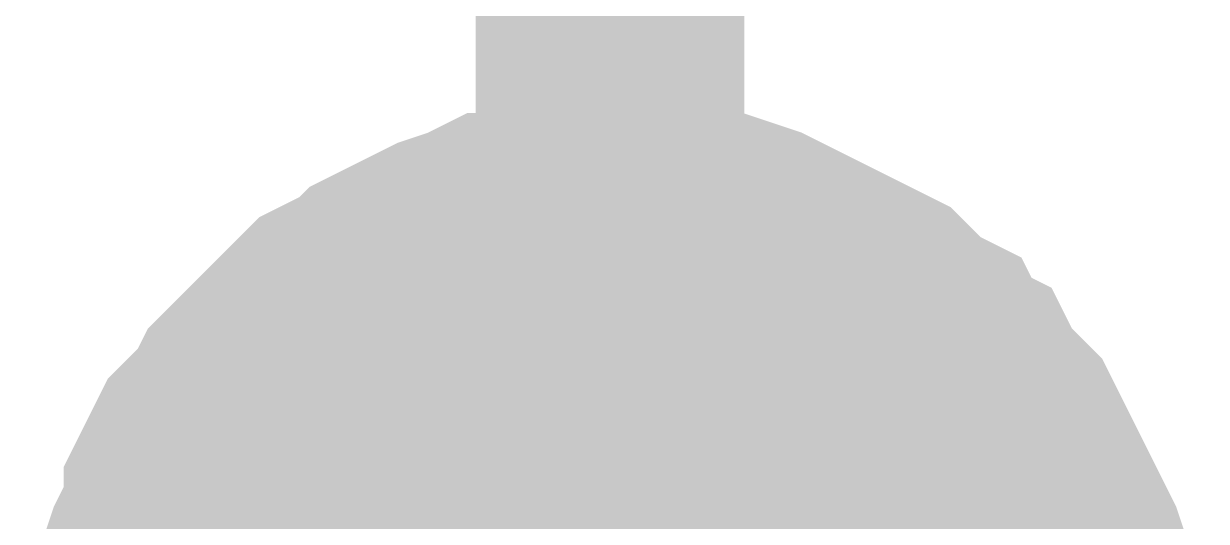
# Model space of a CAD drawing. Header units: millimetres. Extents: x 0 to 800, y 0 to 567.
# Drawn here: x 121.847 to 123.166, y 264.571 to 265.126 of the extents above; entities that cross this region are included whole.
import ezdxf

# ---------------------------------------------------------------- set-up
doc = ezdxf.new("R2010")
doc.units = ezdxf.units.MM
doc.layers.add('Sheet', color=255, linetype='Continuous')

msp = doc.modelspace()

# ---------------------------------------------------------------- linework, layer by layer
at = {"layer": 'Sheet'}
for points, const_width in [([(122.5013, 264.3726), (122.5013, 269.9051)], 0.2997), ([(121.9973, 264.395), (121.9973, 264.4286), (122.0085, 264.451), (122.0085, 264.4734), (122.0085, 264.4958), (122.0197, 264.5294), (122.0309, 264.5518), (122.0421, 264.5742), (122.0421, 264.5966), (122.0533, 264.619), (122.0645, 264.6414), (122.0869, 264.6638), (122.0981, 264.675), (122.1093, 264.6974), (122.1317, 264.7198), (122.1429, 264.731), (122.1653, 264.7534), (122.1765, 264.7646), (122.1989, 264.787), (122.2213, 264.7982), (122.2437, 264.8094), (122.2549, 264.8206), (122.2773, 264.8318), (122.2997, 264.843), (122.3221, 264.8542), (122.3557, 264.8654), (122.3781, 264.8766), (122.4005, 264.8766), (122.4229, 264.8766), (122.4453, 264.8878), (122.4789, 264.8878), (122.5013, 264.8878)], 0.2997), ([(121.9973, 264.395), (121.9973, 264.4286), (122.0085, 264.451), (122.0085, 264.4734), (122.0085, 264.4958), (122.0197, 264.5294), (122.0309, 264.5518), (122.0421, 264.5742), (122.0421, 264.5966), (122.0533, 264.619), (122.0645, 264.6414), (122.0869, 264.6638), (122.0981, 264.675), (122.1093, 264.6974), (122.1317, 264.7198), (122.1429, 264.731), (122.1653, 264.7534), (122.1765, 264.7646), (122.1989, 264.787), (122.2213, 264.7982), (122.2437, 264.8094), (122.2549, 264.8206), (122.2773, 264.8318), (122.2997, 264.843), (122.3221, 264.8542), (122.3557, 264.8654), (122.3781, 264.8766), (122.4005, 264.8766), (122.4229, 264.8766), (122.4453, 264.8878), (122.4789, 264.8878), (122.5013, 264.8878)], 0.2997), ([(121.9973, 264.395), (121.9973, 264.4286), (122.0085, 264.451), (122.0085, 264.4734), (122.0085, 264.4958), (122.0197, 264.5294), (122.0309, 264.5518), (122.0421, 264.5742), (122.0421, 264.5966), (122.0533, 264.619), (122.0645, 264.6414), (122.0869, 264.6638), (122.0981, 264.675), (122.1093, 264.6974), (122.1317, 264.7198), (122.1429, 264.731), (122.1653, 264.7534), (122.1765, 264.7646), (122.1989, 264.787), (122.2213, 264.7982), (122.2437, 264.8094), (122.2549, 264.8206), (122.2773, 264.8318), (122.2997, 264.843), (122.3221, 264.8542), (122.3557, 264.8654), (122.3781, 264.8766), (122.4005, 264.8766), (122.4229, 264.8766), (122.4453, 264.8878), (122.4789, 264.8878), (122.5013, 264.8878)], 0.2997), ([(121.9973, 264.395), (121.9973, 264.4286), (122.0085, 264.451), (122.0085, 264.4734), (122.0085, 264.4958), (122.0197, 264.5294), (122.0309, 264.5518), (122.0421, 264.5742), (122.0421, 264.5966), (122.0533, 264.619), (122.0645, 264.6414), (122.0869, 264.6638), (122.0981, 264.675), (122.1093, 264.6974), (122.1317, 264.7198), (122.1429, 264.731), (122.1653, 264.7534), (122.1765, 264.7646), (122.1989, 264.787), (122.2213, 264.7982), (122.2437, 264.8094), (122.2549, 264.8206), (122.2773, 264.8318), (122.2997, 264.843), (122.3221, 264.8542), (122.3557, 264.8654), (122.3781, 264.8766), (122.4005, 264.8766), (122.4229, 264.8766), (122.4453, 264.8878), (122.4789, 264.8878), (122.5013, 264.8878)], 0.2997), ([(121.9973, 264.395), (121.9973, 264.4286), (122.0085, 264.451), (122.0085, 264.4734), (122.0085, 264.4958), (122.0197, 264.5294), (122.0309, 264.5518), (122.0421, 264.5742), (122.0421, 264.5966), (122.0533, 264.619), (122.0645, 264.6414), (122.0869, 264.6638), (122.0981, 264.675), (122.1093, 264.6974), (122.1317, 264.7198), (122.1429, 264.731), (122.1653, 264.7534), (122.1765, 264.7646), (122.1989, 264.787), (122.2213, 264.7982), (122.2437, 264.8094), (122.2549, 264.8206), (122.2773, 264.8318), (122.2997, 264.843), (122.3221, 264.8542), (122.3557, 264.8654), (122.3781, 264.8766), (122.4005, 264.8766), (122.4229, 264.8766), (122.4453, 264.8878), (122.4789, 264.8878), (122.5013, 264.8878)], 0.2997), ([(121.9973, 264.395), (121.9973, 264.4286), (122.0085, 264.451), (122.0085, 264.4734), (122.0085, 264.4958), (122.0197, 264.5294), (122.0309, 264.5518), (122.0421, 264.5742), (122.0421, 264.5966), (122.0533, 264.619), (122.0645, 264.6414), (122.0869, 264.6638), (122.0981, 264.675), (122.1093, 264.6974), (122.1317, 264.7198), (122.1429, 264.731), (122.1653, 264.7534), (122.1765, 264.7646), (122.1989, 264.787), (122.2213, 264.7982), (122.2437, 264.8094), (122.2549, 264.8206), (122.2773, 264.8318), (122.2997, 264.843), (122.3221, 264.8542), (122.3557, 264.8654), (122.3781, 264.8766), (122.4005, 264.8766), (122.4229, 264.8766), (122.4453, 264.8878), (122.4789, 264.8878), (122.5013, 264.8878)], 0.2997), ([(122.5013, 264.8878), (122.5013, 264.8878)], 0.2997), ([(122.5013, 264.8878), (122.5237, 264.8878), (122.5573, 264.8878), (122.5797, 264.8766), (122.6021, 264.8766), (122.6245, 264.8766), (122.6581, 264.8654), (122.6805, 264.8542), (122.7029, 264.843), (122.7253, 264.8318), (122.7477, 264.8206), (122.7701, 264.8094), (122.7925, 264.7982), (122.8037, 264.787), (122.8261, 264.7646), (122.8485, 264.7534), (122.8597, 264.731), (122.8821, 264.7198), (122.8933, 264.6974), (122.9157, 264.675), (122.9269, 264.6638), (122.9381, 264.6414), (122.9493, 264.619), (122.9605, 264.5966), (122.9717, 264.5742), (122.9829, 264.5518), (122.9941, 264.5294), (123.0053, 264.4958), (123.0053, 264.4734), (123.0053, 264.451), (123.0165, 264.4286), (123.0165, 264.395)], 0.2997), ([(122.5013, 264.8878), (122.5013, 264.8878)], 0.2997), ([(122.5013, 264.8878), (122.5237, 264.8878), (122.5573, 264.8878), (122.5797, 264.8766), (122.6021, 264.8766), (122.6245, 264.8766), (122.6581, 264.8654), (122.6805, 264.8542), (122.7029, 264.843), (122.7253, 264.8318), (122.7477, 264.8206), (122.7701, 264.8094), (122.7925, 264.7982), (122.8037, 264.787), (122.8261, 264.7646), (122.8485, 264.7534), (122.8597, 264.731), (122.8821, 264.7198), (122.8933, 264.6974), (122.9157, 264.675), (122.9269, 264.6638), (122.9381, 264.6414), (122.9493, 264.619), (122.9605, 264.5966), (122.9717, 264.5742), (122.9829, 264.5518), (122.9941, 264.5294), (123.0053, 264.4958), (123.0053, 264.4734), (123.0053, 264.451), (123.0165, 264.4286), (123.0165, 264.395)], 0.2997), ([(122.5013, 264.8878), (122.5013, 264.8878)], 0.2997), ([(122.5013, 264.8878), (122.5237, 264.8878), (122.5573, 264.8878), (122.5797, 264.8766), (122.6021, 264.8766), (122.6245, 264.8766), (122.6581, 264.8654), (122.6805, 264.8542), (122.7029, 264.843), (122.7253, 264.8318), (122.7477, 264.8206), (122.7701, 264.8094), (122.7925, 264.7982), (122.8037, 264.787), (122.8261, 264.7646), (122.8485, 264.7534), (122.8597, 264.731), (122.8821, 264.7198), (122.8933, 264.6974), (122.9157, 264.675), (122.9269, 264.6638), (122.9381, 264.6414), (122.9493, 264.619), (122.9605, 264.5966), (122.9717, 264.5742), (122.9829, 264.5518), (122.9941, 264.5294), (123.0053, 264.4958), (123.0053, 264.4734), (123.0053, 264.451), (123.0165, 264.4286), (123.0165, 264.395)], 0.2997), ([(122.5013, 264.8878), (122.5013, 264.8878)], 0.2997), ([(122.5013, 264.8878), (122.5237, 264.8878), (122.5573, 264.8878), (122.5797, 264.8766), (122.6021, 264.8766), (122.6245, 264.8766), (122.6581, 264.8654), (122.6805, 264.8542), (122.7029, 264.843), (122.7253, 264.8318), (122.7477, 264.8206), (122.7701, 264.8094), (122.7925, 264.7982), (122.8037, 264.787), (122.8261, 264.7646), (122.8485, 264.7534), (122.8597, 264.731), (122.8821, 264.7198), (122.8933, 264.6974), (122.9157, 264.675), (122.9269, 264.6638), (122.9381, 264.6414), (122.9493, 264.619), (122.9605, 264.5966), (122.9717, 264.5742), (122.9829, 264.5518), (122.9941, 264.5294), (123.0053, 264.4958), (123.0053, 264.4734), (123.0053, 264.451), (123.0165, 264.4286), (123.0165, 264.395)], 0.2997), ([(122.5013, 264.8878), (122.5013, 264.8878)], 0.2997), ([(122.5013, 264.8878), (122.5237, 264.8878), (122.5573, 264.8878), (122.5797, 264.8766), (122.6021, 264.8766), (122.6245, 264.8766), (122.6581, 264.8654), (122.6805, 264.8542), (122.7029, 264.843), (122.7253, 264.8318), (122.7477, 264.8206), (122.7701, 264.8094), (122.7925, 264.7982), (122.8037, 264.787), (122.8261, 264.7646), (122.8485, 264.7534), (122.8597, 264.731), (122.8821, 264.7198), (122.8933, 264.6974), (122.9157, 264.675), (122.9269, 264.6638), (122.9381, 264.6414), (122.9493, 264.619), (122.9605, 264.5966), (122.9717, 264.5742), (122.9829, 264.5518), (122.9941, 264.5294), (123.0053, 264.4958), (123.0053, 264.4734), (123.0053, 264.451), (123.0165, 264.4286), (123.0165, 264.395)], 0.2997), ([(122.5013, 264.8878), (122.5013, 264.8878)], 0.2997), ([(122.5013, 264.8878), (122.5237, 264.8878), (122.5573, 264.8878), (122.5797, 264.8766), (122.6021, 264.8766), (122.6245, 264.8766), (122.6581, 264.8654), (122.6805, 264.8542), (122.7029, 264.843), (122.7253, 264.8318), (122.7477, 264.8206), (122.7701, 264.8094), (122.7925, 264.7982), (122.8037, 264.787), (122.8261, 264.7646), (122.8485, 264.7534), (122.8597, 264.731), (122.8821, 264.7198), (122.8933, 264.6974), (122.9157, 264.675), (122.9269, 264.6638), (122.9381, 264.6414), (122.9493, 264.619), (122.9605, 264.5966), (122.9717, 264.5742), (122.9829, 264.5518), (122.9941, 264.5294), (123.0053, 264.4958), (123.0053, 264.4734), (123.0053, 264.451), (123.0165, 264.4286), (123.0165, 264.395)], 0.2997), ([(122.0085, 264.4174), (122.0085, 264.4398), (122.0197, 264.4622), (122.0309, 264.4958), (122.0421, 264.5182), (122.0421, 264.5406), (122.0533, 264.563), (122.0645, 264.5742), (122.0869, 264.5966), (122.0981, 264.619), (122.1093, 264.6414), (122.1317, 264.6526), (122.1429, 264.675), (122.1653, 264.6862), (122.1765, 264.7086), (122.1989, 264.7198), (122.2213, 264.731), (122.2437, 264.7534), (122.2549, 264.7646), (122.2773, 264.7758), (122.2997, 264.7758), (122.3221, 264.787), (122.3557, 264.7982), (122.3781, 264.8094), (122.4005, 264.8094), (122.4229, 264.8094), (122.4453, 264.8206), (122.4789, 264.8206), (122.5013, 264.8206)], 0.2997), ([(122.0085, 264.4174), (122.0085, 264.4398), (122.0197, 264.4622), (122.0309, 264.4958), (122.0421, 264.5182), (122.0421, 264.5406), (122.0533, 264.563), (122.0645, 264.5742), (122.0869, 264.5966), (122.0981, 264.619), (122.1093, 264.6414), (122.1317, 264.6526), (122.1429, 264.675), (122.1653, 264.6862), (122.1765, 264.7086), (122.1989, 264.7198), (122.2213, 264.731), (122.2437, 264.7534), (122.2549, 264.7646), (122.2773, 264.7758), (122.2997, 264.7758), (122.3221, 264.787), (122.3557, 264.7982), (122.3781, 264.8094), (122.4005, 264.8094), (122.4229, 264.8094), (122.4453, 264.8206), (122.4789, 264.8206), (122.5013, 264.8206)], 0.2997), ([(122.0085, 264.4174), (122.0085, 264.4398), (122.0197, 264.4622), (122.0309, 264.4958), (122.0421, 264.5182), (122.0421, 264.5406), (122.0533, 264.563), (122.0645, 264.5742), (122.0869, 264.5966), (122.0981, 264.619), (122.1093, 264.6414), (122.1317, 264.6526), (122.1429, 264.675), (122.1653, 264.6862), (122.1765, 264.7086), (122.1989, 264.7198), (122.2213, 264.731), (122.2437, 264.7534), (122.2549, 264.7646), (122.2773, 264.7758), (122.2997, 264.7758), (122.3221, 264.787), (122.3557, 264.7982), (122.3781, 264.8094), (122.4005, 264.8094), (122.4229, 264.8094), (122.4453, 264.8206), (122.4789, 264.8206), (122.5013, 264.8206)], 0.2997), ([(122.0085, 264.4174), (122.0085, 264.4398), (122.0197, 264.4622), (122.0309, 264.4958), (122.0421, 264.5182), (122.0421, 264.5406), (122.0533, 264.563), (122.0645, 264.5742), (122.0869, 264.5966), (122.0981, 264.619), (122.1093, 264.6414), (122.1317, 264.6526), (122.1429, 264.675), (122.1653, 264.6862), (122.1765, 264.7086), (122.1989, 264.7198), (122.2213, 264.731), (122.2437, 264.7534), (122.2549, 264.7646), (122.2773, 264.7758), (122.2997, 264.7758), (122.3221, 264.787), (122.3557, 264.7982), (122.3781, 264.8094), (122.4005, 264.8094), (122.4229, 264.8094), (122.4453, 264.8206), (122.4789, 264.8206), (122.5013, 264.8206)], 0.2997), ([(122.5013, 264.8206), (122.5013, 264.8206)], 0.2997), ([(122.5013, 264.8206), (122.5237, 264.8206), (122.5573, 264.8206), (122.5797, 264.8094), (122.6021, 264.8094), (122.6245, 264.8094), (122.6581, 264.7982), (122.6805, 264.787), (122.7029, 264.7758), (122.7253, 264.7758), (122.7477, 264.7646), (122.7701, 264.7534), (122.7925, 264.731), (122.8037, 264.7198), (122.8261, 264.7086), (122.8485, 264.6862), (122.8597, 264.675), (122.8821, 264.6526), (122.8933, 264.6414), (122.9157, 264.619), (122.9269, 264.5966), (122.9381, 264.5742), (122.9493, 264.563), (122.9605, 264.5406), (122.9717, 264.5182), (122.9829, 264.4958), (122.9941, 264.4622), (123.0053, 264.4398), (123.0053, 264.4174)], 0.2997), ([(122.5013, 264.8206), (122.5013, 264.8206)], 0.2997), ([(122.5013, 264.8206), (122.5237, 264.8206), (122.5573, 264.8206), (122.5797, 264.8094), (122.6021, 264.8094), (122.6245, 264.8094), (122.6581, 264.7982), (122.6805, 264.787), (122.7029, 264.7758), (122.7253, 264.7758), (122.7477, 264.7646), (122.7701, 264.7534), (122.7925, 264.731), (122.8037, 264.7198), (122.8261, 264.7086), (122.8485, 264.6862), (122.8597, 264.675), (122.8821, 264.6526), (122.8933, 264.6414), (122.9157, 264.619), (122.9269, 264.5966), (122.9381, 264.5742), (122.9493, 264.563), (122.9605, 264.5406), (122.9717, 264.5182), (122.9829, 264.4958), (122.9941, 264.4622), (123.0053, 264.4398), (123.0053, 264.4174)], 0.2997), ([(122.5013, 264.8206), (122.5013, 264.8206)], 0.2997), ([(122.5013, 264.8206), (122.5237, 264.8206), (122.5573, 264.8206), (122.5797, 264.8094), (122.6021, 264.8094), (122.6245, 264.8094), (122.6581, 264.7982), (122.6805, 264.787), (122.7029, 264.7758), (122.7253, 264.7758), (122.7477, 264.7646), (122.7701, 264.7534), (122.7925, 264.731), (122.8037, 264.7198), (122.8261, 264.7086), (122.8485, 264.6862), (122.8597, 264.675), (122.8821, 264.6526), (122.8933, 264.6414), (122.9157, 264.619), (122.9269, 264.5966), (122.9381, 264.5742), (122.9493, 264.563), (122.9605, 264.5406), (122.9717, 264.5182), (122.9829, 264.4958), (122.9941, 264.4622), (123.0053, 264.4398), (123.0053, 264.4174)], 0.2997), ([(122.5013, 264.8206), (122.5013, 264.8206)], 0.2997), ([(122.5013, 264.8206), (122.5237, 264.8206), (122.5573, 264.8206), (122.5797, 264.8094), (122.6021, 264.8094), (122.6245, 264.8094), (122.6581, 264.7982), (122.6805, 264.787), (122.7029, 264.7758), (122.7253, 264.7758), (122.7477, 264.7646), (122.7701, 264.7534), (122.7925, 264.731), (122.8037, 264.7198), (122.8261, 264.7086), (122.8485, 264.6862), (122.8597, 264.675), (122.8821, 264.6526), (122.8933, 264.6414), (122.9157, 264.619), (122.9269, 264.5966), (122.9381, 264.5742), (122.9493, 264.563), (122.9605, 264.5406), (122.9717, 264.5182), (122.9829, 264.4958), (122.9941, 264.4622), (123.0053, 264.4398), (123.0053, 264.4174)], 0.2997), ([(122.0085, 264.4958), (122.0197, 264.5294), (122.0309, 264.5518), (122.0421, 264.5742), (122.0421, 264.5966), (122.0533, 264.619), (122.0645, 264.6414), (122.0869, 264.6638), (122.0981, 264.675), (122.1093, 264.6974), (122.1317, 264.7198), (122.1429, 264.731), (122.1653, 264.7534), (122.1765, 264.7646), (122.1989, 264.787), (122.2213, 264.7982), (122.2437, 264.8094), (122.2549, 264.8206), (122.2773, 264.8318), (122.2997, 264.843), (122.3221, 264.8542), (122.3557, 264.8654), (122.3781, 264.8766), (122.4005, 264.8766), (122.4229, 264.8766), (122.4453, 264.8878), (122.4789, 264.8878), (122.5013, 264.8878)], 0.0991), ([(122.0085, 264.4958), (122.0197, 264.5294), (122.0309, 264.5518), (122.0421, 264.5742), (122.0421, 264.5966), (122.0533, 264.619), (122.0645, 264.6414), (122.0869, 264.6638), (122.0981, 264.675), (122.1093, 264.6974), (122.1317, 264.7198), (122.1429, 264.731), (122.1653, 264.7534), (122.1765, 264.7646), (122.1989, 264.787), (122.2213, 264.7982), (122.2437, 264.8094), (122.2549, 264.8206), (122.2773, 264.8318), (122.2997, 264.843), (122.3221, 264.8542), (122.3557, 264.8654), (122.3781, 264.8766), (122.4005, 264.8766), (122.4229, 264.8766), (122.4453, 264.8878), (122.4789, 264.8878), (122.5013, 264.8878)], 0.0991), ([(122.0085, 264.4958), (122.0197, 264.5294), (122.0309, 264.5518), (122.0421, 264.5742), (122.0421, 264.5966), (122.0533, 264.619), (122.0645, 264.6414), (122.0869, 264.6638), (122.0981, 264.675), (122.1093, 264.6974), (122.1317, 264.7198), (122.1429, 264.731), (122.1653, 264.7534), (122.1765, 264.7646), (122.1989, 264.787), (122.2213, 264.7982), (122.2437, 264.8094), (122.2549, 264.8206), (122.2773, 264.8318), (122.2997, 264.843), (122.3221, 264.8542), (122.3557, 264.8654), (122.3781, 264.8766), (122.4005, 264.8766), (122.4229, 264.8766), (122.4453, 264.8878), (122.4789, 264.8878), (122.5013, 264.8878)], 0.0991), ([(122.0085, 264.4958), (122.0197, 264.5294), (122.0309, 264.5518), (122.0421, 264.5742), (122.0421, 264.5966), (122.0533, 264.619), (122.0645, 264.6414), (122.0869, 264.6638), (122.0981, 264.675), (122.1093, 264.6974), (122.1317, 264.7198), (122.1429, 264.731), (122.1653, 264.7534), (122.1765, 264.7646), (122.1989, 264.787), (122.2213, 264.7982), (122.2437, 264.8094), (122.2549, 264.8206), (122.2773, 264.8318), (122.2997, 264.843), (122.3221, 264.8542), (122.3557, 264.8654), (122.3781, 264.8766), (122.4005, 264.8766), (122.4229, 264.8766), (122.4453, 264.8878), (122.4789, 264.8878), (122.5013, 264.8878)], 0.0991), ([(122.0085, 264.4958), (122.0197, 264.5294), (122.0309, 264.5518), (122.0421, 264.5742), (122.0421, 264.5966), (122.0533, 264.619), (122.0645, 264.6414), (122.0869, 264.6638), (122.0981, 264.675), (122.1093, 264.6974), (122.1317, 264.7198), (122.1429, 264.731), (122.1653, 264.7534), (122.1765, 264.7646), (122.1989, 264.787), (122.2213, 264.7982), (122.2437, 264.8094), (122.2549, 264.8206), (122.2773, 264.8318), (122.2997, 264.843), (122.3221, 264.8542), (122.3557, 264.8654), (122.3781, 264.8766), (122.4005, 264.8766), (122.4229, 264.8766), (122.4453, 264.8878), (122.4789, 264.8878), (122.5013, 264.8878)], 0.0991), ([(122.0085, 264.4958), (122.0197, 264.5294), (122.0309, 264.5518), (122.0421, 264.5742), (122.0421, 264.5966), (122.0533, 264.619), (122.0645, 264.6414), (122.0869, 264.6638), (122.0981, 264.675), (122.1093, 264.6974), (122.1317, 264.7198), (122.1429, 264.731), (122.1653, 264.7534), (122.1765, 264.7646), (122.1989, 264.787), (122.2213, 264.7982), (122.2437, 264.8094), (122.2549, 264.8206), (122.2773, 264.8318), (122.2997, 264.843), (122.3221, 264.8542), (122.3557, 264.8654), (122.3781, 264.8766), (122.4005, 264.8766), (122.4229, 264.8766), (122.4453, 264.8878), (122.4789, 264.8878), (122.5013, 264.8878)], 0.0991), ([(122.5013, 264.8878), (122.5013, 264.8878)], 0.0991), ([(122.5013, 264.8878), (122.5237, 264.8878), (122.5573, 264.8878), (122.5797, 264.8766), (122.6021, 264.8766), (122.6245, 264.8766), (122.6581, 264.8654), (122.6805, 264.8542), (122.7029, 264.843), (122.7253, 264.8318), (122.7477, 264.8206), (122.7701, 264.8094), (122.7925, 264.7982), (122.8037, 264.787), (122.8261, 264.7646), (122.8485, 264.7534), (122.8597, 264.731), (122.8821, 264.7198), (122.8933, 264.6974), (122.9157, 264.675), (122.9269, 264.6638), (122.9381, 264.6414), (122.9493, 264.619), (122.9605, 264.5966), (122.9717, 264.5742), (122.9829, 264.5518), (122.9941, 264.5294), (123.0053, 264.4958)], 0.0991), ([(122.5013, 264.8878), (122.5013, 264.8878)], 0.0991), ([(122.5013, 264.8878), (122.5237, 264.8878), (122.5573, 264.8878), (122.5797, 264.8766), (122.6021, 264.8766), (122.6245, 264.8766), (122.6581, 264.8654), (122.6805, 264.8542), (122.7029, 264.843), (122.7253, 264.8318), (122.7477, 264.8206), (122.7701, 264.8094), (122.7925, 264.7982), (122.8037, 264.787), (122.8261, 264.7646), (122.8485, 264.7534), (122.8597, 264.731), (122.8821, 264.7198), (122.8933, 264.6974), (122.9157, 264.675), (122.9269, 264.6638), (122.9381, 264.6414), (122.9493, 264.619), (122.9605, 264.5966), (122.9717, 264.5742), (122.9829, 264.5518), (122.9941, 264.5294), (123.0053, 264.4958)], 0.0991), ([(122.5013, 264.8878), (122.5013, 264.8878)], 0.0991), ([(122.5013, 264.8878), (122.5237, 264.8878), (122.5573, 264.8878), (122.5797, 264.8766), (122.6021, 264.8766), (122.6245, 264.8766), (122.6581, 264.8654), (122.6805, 264.8542), (122.7029, 264.843), (122.7253, 264.8318), (122.7477, 264.8206), (122.7701, 264.8094), (122.7925, 264.7982), (122.8037, 264.787), (122.8261, 264.7646), (122.8485, 264.7534), (122.8597, 264.731), (122.8821, 264.7198), (122.8933, 264.6974), (122.9157, 264.675), (122.9269, 264.6638), (122.9381, 264.6414), (122.9493, 264.619), (122.9605, 264.5966), (122.9717, 264.5742), (122.9829, 264.5518), (122.9941, 264.5294), (123.0053, 264.4958)], 0.0991), ([(122.5013, 264.8878), (122.5013, 264.8878)], 0.0991), ([(122.5013, 264.8878), (122.5237, 264.8878), (122.5573, 264.8878), (122.5797, 264.8766), (122.6021, 264.8766), (122.6245, 264.8766), (122.6581, 264.8654), (122.6805, 264.8542), (122.7029, 264.843), (122.7253, 264.8318), (122.7477, 264.8206), (122.7701, 264.8094), (122.7925, 264.7982), (122.8037, 264.787), (122.8261, 264.7646), (122.8485, 264.7534), (122.8597, 264.731), (122.8821, 264.7198), (122.8933, 264.6974), (122.9157, 264.675), (122.9269, 264.6638), (122.9381, 264.6414), (122.9493, 264.619), (122.9605, 264.5966), (122.9717, 264.5742), (122.9829, 264.5518), (122.9941, 264.5294), (123.0053, 264.4958)], 0.0991), ([(122.5013, 264.8878), (122.5013, 264.8878)], 0.0991), ([(122.5013, 264.8878), (122.5237, 264.8878), (122.5573, 264.8878), (122.5797, 264.8766), (122.6021, 264.8766), (122.6245, 264.8766), (122.6581, 264.8654), (122.6805, 264.8542), (122.7029, 264.843), (122.7253, 264.8318), (122.7477, 264.8206), (122.7701, 264.8094), (122.7925, 264.7982), (122.8037, 264.787), (122.8261, 264.7646), (122.8485, 264.7534), (122.8597, 264.731), (122.8821, 264.7198), (122.8933, 264.6974), (122.9157, 264.675), (122.9269, 264.6638), (122.9381, 264.6414), (122.9493, 264.619), (122.9605, 264.5966), (122.9717, 264.5742), (122.9829, 264.5518), (122.9941, 264.5294), (123.0053, 264.4958)], 0.0991), ([(122.5013, 264.8878), (122.5013, 264.8878)], 0.0991), ([(122.5013, 264.8878), (122.5237, 264.8878), (122.5573, 264.8878), (122.5797, 264.8766), (122.6021, 264.8766), (122.6245, 264.8766), (122.6581, 264.8654), (122.6805, 264.8542), (122.7029, 264.843), (122.7253, 264.8318), (122.7477, 264.8206), (122.7701, 264.8094), (122.7925, 264.7982), (122.8037, 264.787), (122.8261, 264.7646), (122.8485, 264.7534), (122.8597, 264.731), (122.8821, 264.7198), (122.8933, 264.6974), (122.9157, 264.675), (122.9269, 264.6638), (122.9381, 264.6414), (122.9493, 264.619), (122.9605, 264.5966), (122.9717, 264.5742), (122.9829, 264.5518), (122.9941, 264.5294), (123.0053, 264.4958)], 0.0991), ([(122.0421, 264.5182), (122.0421, 264.5406), (122.0533, 264.563), (122.0645, 264.5742), (122.0869, 264.5966), (122.0981, 264.619), (122.1093, 264.6414), (122.1317, 264.6526), (122.1429, 264.675), (122.1653, 264.6862), (122.1765, 264.7086), (122.1989, 264.7198), (122.2213, 264.731), (122.2437, 264.7534), (122.2549, 264.7646), (122.2773, 264.7758), (122.2997, 264.7758), (122.3221, 264.787), (122.3557, 264.7982), (122.3781, 264.8094), (122.4005, 264.8094), (122.4229, 264.8094), (122.4453, 264.8206), (122.4789, 264.8206), (122.5013, 264.8206)], 0.0991), ([(122.0421, 264.5182), (122.0421, 264.5406), (122.0533, 264.563), (122.0645, 264.5742), (122.0869, 264.5966), (122.0981, 264.619), (122.1093, 264.6414), (122.1317, 264.6526), (122.1429, 264.675), (122.1653, 264.6862), (122.1765, 264.7086), (122.1989, 264.7198), (122.2213, 264.731), (122.2437, 264.7534), (122.2549, 264.7646), (122.2773, 264.7758), (122.2997, 264.7758), (122.3221, 264.787), (122.3557, 264.7982), (122.3781, 264.8094), (122.4005, 264.8094), (122.4229, 264.8094), (122.4453, 264.8206), (122.4789, 264.8206), (122.5013, 264.8206)], 0.0991), ([(122.0421, 264.5182), (122.0421, 264.5406), (122.0533, 264.563), (122.0645, 264.5742), (122.0869, 264.5966), (122.0981, 264.619), (122.1093, 264.6414), (122.1317, 264.6526), (122.1429, 264.675), (122.1653, 264.6862), (122.1765, 264.7086), (122.1989, 264.7198), (122.2213, 264.731), (122.2437, 264.7534), (122.2549, 264.7646), (122.2773, 264.7758), (122.2997, 264.7758), (122.3221, 264.787), (122.3557, 264.7982), (122.3781, 264.8094), (122.4005, 264.8094), (122.4229, 264.8094), (122.4453, 264.8206), (122.4789, 264.8206), (122.5013, 264.8206)], 0.0991), ([(122.0421, 264.5182), (122.0421, 264.5406), (122.0533, 264.563), (122.0645, 264.5742), (122.0869, 264.5966), (122.0981, 264.619), (122.1093, 264.6414), (122.1317, 264.6526), (122.1429, 264.675), (122.1653, 264.6862), (122.1765, 264.7086), (122.1989, 264.7198), (122.2213, 264.731), (122.2437, 264.7534), (122.2549, 264.7646), (122.2773, 264.7758), (122.2997, 264.7758), (122.3221, 264.787), (122.3557, 264.7982), (122.3781, 264.8094), (122.4005, 264.8094), (122.4229, 264.8094), (122.4453, 264.8206), (122.4789, 264.8206), (122.5013, 264.8206)], 0.0991), ([(122.5013, 264.8206), (122.5013, 264.8206)], 0.0991), ([(122.5013, 264.8206), (122.5237, 264.8206), (122.5573, 264.8206), (122.5797, 264.8094), (122.6021, 264.8094), (122.6245, 264.8094), (122.6581, 264.7982), (122.6805, 264.787), (122.7029, 264.7758), (122.7253, 264.7758), (122.7477, 264.7646), (122.7701, 264.7534), (122.7925, 264.731), (122.8037, 264.7198), (122.8261, 264.7086), (122.8485, 264.6862), (122.8597, 264.675), (122.8821, 264.6526), (122.8933, 264.6414), (122.9157, 264.619), (122.9269, 264.5966), (122.9381, 264.5742), (122.9493, 264.563), (122.9605, 264.5406), (122.9717, 264.5182)], 0.0991), ([(122.5013, 264.8206), (122.5013, 264.8206)], 0.0991), ([(122.5013, 264.8206), (122.5237, 264.8206), (122.5573, 264.8206), (122.5797, 264.8094), (122.6021, 264.8094), (122.6245, 264.8094), (122.6581, 264.7982), (122.6805, 264.787), (122.7029, 264.7758), (122.7253, 264.7758), (122.7477, 264.7646), (122.7701, 264.7534), (122.7925, 264.731), (122.8037, 264.7198), (122.8261, 264.7086), (122.8485, 264.6862), (122.8597, 264.675), (122.8821, 264.6526), (122.8933, 264.6414), (122.9157, 264.619), (122.9269, 264.5966), (122.9381, 264.5742), (122.9493, 264.563), (122.9605, 264.5406), (122.9717, 264.5182)], 0.0991), ([(122.5013, 264.8206), (122.5013, 264.8206)], 0.0991), ([(122.5013, 264.8206), (122.5237, 264.8206), (122.5573, 264.8206), (122.5797, 264.8094), (122.6021, 264.8094), (122.6245, 264.8094), (122.6581, 264.7982), (122.6805, 264.787), (122.7029, 264.7758), (122.7253, 264.7758), (122.7477, 264.7646), (122.7701, 264.7534), (122.7925, 264.731), (122.8037, 264.7198), (122.8261, 264.7086), (122.8485, 264.6862), (122.8597, 264.675), (122.8821, 264.6526), (122.8933, 264.6414), (122.9157, 264.619), (122.9269, 264.5966), (122.9381, 264.5742), (122.9493, 264.563), (122.9605, 264.5406), (122.9717, 264.5182)], 0.0991), ([(122.5013, 264.8206), (122.5013, 264.8206)], 0.0991), ([(122.5013, 264.8206), (122.5237, 264.8206), (122.5573, 264.8206), (122.5797, 264.8094), (122.6021, 264.8094), (122.6245, 264.8094), (122.6581, 264.7982), (122.6805, 264.787), (122.7029, 264.7758), (122.7253, 264.7758), (122.7477, 264.7646), (122.7701, 264.7534), (122.7925, 264.731), (122.8037, 264.7198), (122.8261, 264.7086), (122.8485, 264.6862), (122.8597, 264.675), (122.8821, 264.6526), (122.8933, 264.6414), (122.9157, 264.619), (122.9269, 264.5966), (122.9381, 264.5742), (122.9493, 264.563), (122.9605, 264.5406), (122.9717, 264.5182)], 0.0991)]:
    msp.add_lwpolyline(points, dxfattribs=dict(at, const_width=const_width))
at = {"layer": 'Sheet', "const_width": 0.508}
for points in [[(122.2466, 264.3796, 1), (122.7546, 264.3796, 1)], [(122.2466, 264.3172, 1), (122.7546, 264.3172, 1)]]:
    msp.add_lwpolyline(points, format="xyb", close=True, dxfattribs=at)

doc.saveas('drawing.dxf')
